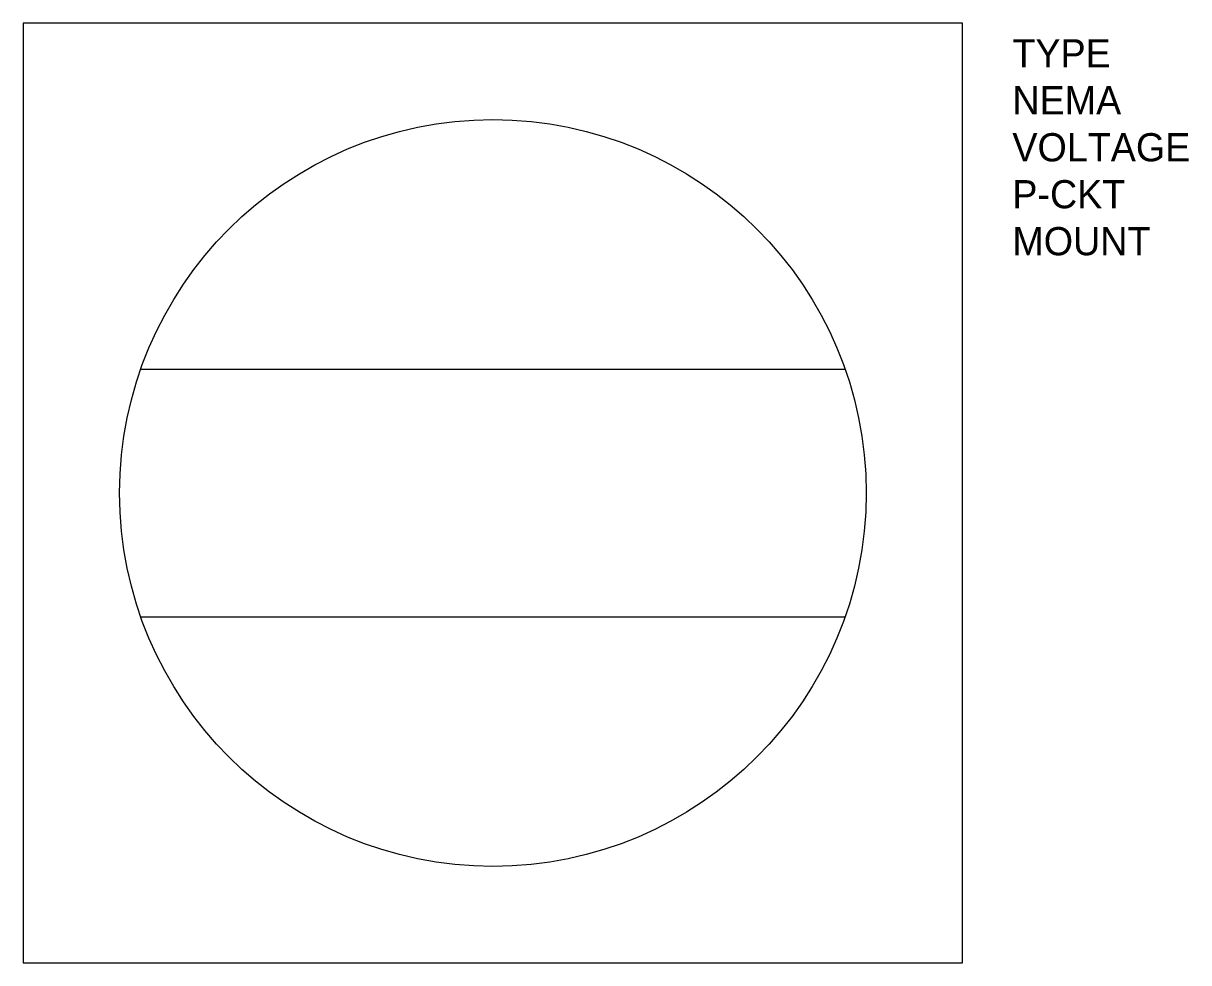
# Model space of a CAD drawing. Extents: x -0.094 to 0.139, y 0 to 0.188.
import ezdxf

# ---------------------------------------------------------------- set-up
doc = ezdxf.new("R2010")
doc.units = 0
doc.header["$MEASUREMENT"] = 0
doc.layers.get('0').update_dxf_attribs({"linetype": 'CONTINUOUS'})

msp = doc.modelspace()

# ---------------------------------------------------------------- linework, layer by layer
for p, q in [((0.09375, 0.1875), (-0.09375, 0.1875)), ((-0.09375, 0.1875), (-0.09375, 0)), ((0.09375, 0), (0.09375, 0.1875)), ((-0.07029, 0.1185), (0.07029, 0.1185)), ((-0.07029, 0.069), (0.07029, 0.069)), ((-0.09375, 0), (0.09375, 0))]:
    msp.add_line(p, q)
msp.add_circle((0, 0.09375), 0.07452)

# ---------------------------------------------------------------- texts
for tag, p, s, height, flags in [('TYPE', (0.10371, 0.1787), 'FLOOR DUPLEX', 0.005625, 3), ('NEMA', (0.10371, 0.16933), 'NEMA 5-15', 0.005625, 3), ('VOLTAGE', (0.10371, 0.15995), '120V', 0.005625, 3), ('P-CKT', (0.10371, 0.15058), '', 0.00562, 1), ('MOUNT', (0.10371, 0.1412), 'FLOOR MOUNT', 0.005625, 3)]:
    msp.add_attdef(tag, p, s, height=height, dxfattribs=dict(flags=flags))

doc.saveas('drawing.dxf')
